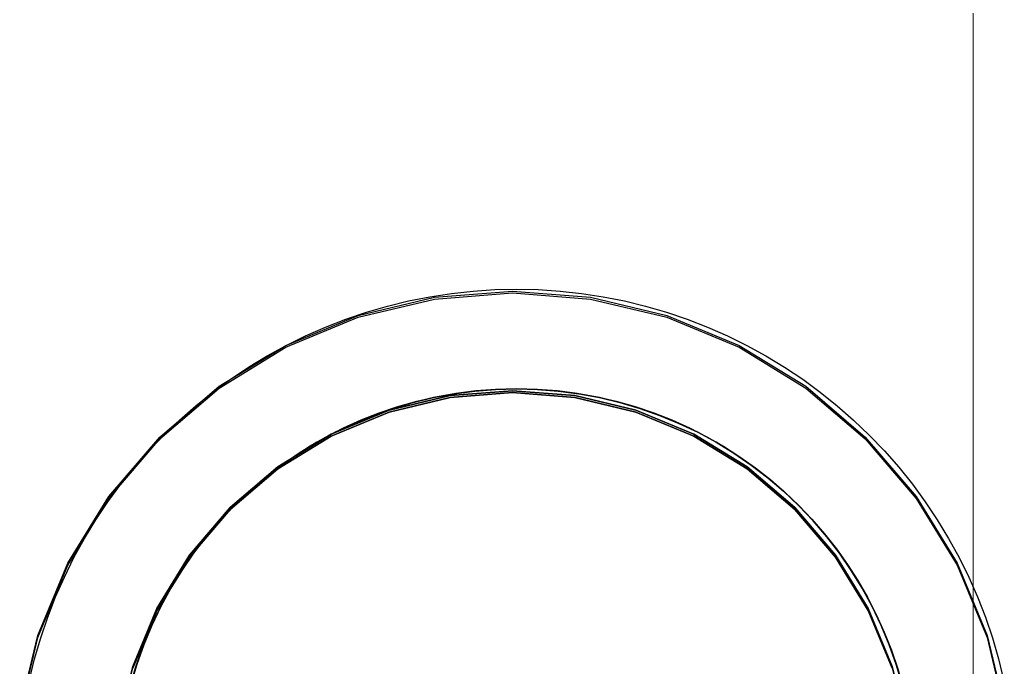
# Model space of a CAD drawing. Header units: millimetres. Extents: x 0 to 59350, y 0 to 29700.
# Drawn here: x 13592.71 to 13642.09, y 9392.39 to 9424.86 of the extents above; entities that cross this region are included whole.
import ezdxf

# ---------------------------------------------------------------- set-up
doc = ezdxf.new("R2010")
doc.units = ezdxf.units.MM
doc.layers.add('Slab', color=7, linetype='Continuous', lineweight=50)
doc.layers.add('Standard', color=7, linetype='Continuous', lineweight=25)

msp = doc.modelspace()

# ---------------------------------------------------------------- linework, layer by layer
at = {"layer": 'Slab', "color": 7, "linetype": 'Continuous', "lineweight": -3}
for p, q in [((13613.488, 9410.95), (13617.399, 9411.257)), ((13613.488, 9410.95), (13617.399, 9411.257)), ((13614.337, 9411.139), (13615.422, 9411.257)), ((13614.337, 9411.139), (13615.422, 9411.257)), ((13614.337, 9411.139), (13615.422, 9411.257)), ((13614.337, 9411.139), (13615.422, 9411.257)), ((13615.422, 9411.257), (13616.51, 9411.329)), ((13615.422, 9411.257), (13616.51, 9411.329)), ((13615.422, 9411.257), (13616.51, 9411.329)), ((13615.422, 9411.257), (13616.51, 9411.329)), ((13616.51, 9411.329), (13617.601, 9411.352)), ((13616.51, 9411.329), (13617.601, 9411.352)), ((13616.51, 9411.329), (13617.601, 9411.352)), ((13616.51, 9411.329), (13617.601, 9411.352)), ((13617.399, 9411.257), (13621.31, 9410.95)), ((13617.399, 9411.257), (13621.31, 9410.95)), ((13617.601, 9411.352), (13618.691, 9411.329)), ((13617.601, 9411.352), (13618.691, 9411.329)), ((13617.601, 9411.352), (13618.691, 9411.329)), ((13617.601, 9411.352), (13618.691, 9411.329)), ((13618.691, 9411.329), (13619.78, 9411.257)), ((13618.691, 9411.329), (13619.78, 9411.257)), ((13618.691, 9411.329), (13619.78, 9411.257)), ((13618.691, 9411.329), (13619.78, 9411.257)), ((13619.78, 9411.257), (13620.864, 9411.139)), ((13619.78, 9411.257), (13620.864, 9411.139)), ((13619.78, 9411.257), (13620.864, 9411.139)), ((13619.78, 9411.257), (13620.864, 9411.139)), ((13609.674, 9410.034), (13613.488, 9410.95)), ((13609.674, 9410.034), (13613.488, 9410.95)), ((13609.674, 9409.939), (13613.488, 9410.855)), ((13609.674, 9409.939), (13613.488, 9410.855)), ((13611.13, 9410.501), (13612.19, 9410.76)), ((13611.13, 9410.501), (13612.19, 9410.76)), ((13611.13, 9410.501), (13612.19, 9410.76)), ((13611.13, 9410.501), (13612.19, 9410.76)), ((13612.19, 9410.76), (13613.259, 9410.973)), ((13612.19, 9410.76), (13613.259, 9410.973)), ((13612.19, 9410.76), (13613.259, 9410.973)), ((13612.19, 9410.76), (13613.259, 9410.973)), ((13613.259, 9410.973), (13614.337, 9411.139)), ((13613.259, 9410.973), (13614.337, 9411.139)), ((13613.259, 9410.973), (13614.337, 9411.139)), ((13613.259, 9410.973), (13614.337, 9411.139)), ((13613.488, 9410.855), (13617.399, 9411.163)), ((13613.488, 9410.855), (13617.399, 9411.163)), ((13617.399, 9411.163), (13621.31, 9410.855)), ((13617.399, 9411.163), (13621.31, 9410.855)), ((13620.864, 9411.139), (13621.942, 9410.973)), ((13620.864, 9411.139), (13621.942, 9410.973)), ((13620.864, 9411.139), (13621.942, 9410.973)), ((13620.864, 9411.139), (13621.942, 9410.973)), ((13621.31, 9410.95), (13625.125, 9410.034)), ((13621.31, 9410.95), (13625.125, 9410.034)), ((13621.31, 9410.855), (13625.125, 9409.939)), ((13621.31, 9410.855), (13625.125, 9409.939)), ((13621.942, 9410.973), (13623.012, 9410.76)), ((13621.942, 9410.973), (13623.012, 9410.76)), ((13621.942, 9410.973), (13623.012, 9410.76)), ((13621.942, 9410.973), (13623.012, 9410.76)), ((13623.012, 9410.76), (13624.071, 9410.501)), ((13623.012, 9410.76), (13624.071, 9410.501)), ((13623.012, 9410.76), (13624.071, 9410.501)), ((13623.012, 9410.76), (13624.071, 9410.501)), ((13610.083, 9410.195), (13611.13, 9410.501)), ((13610.083, 9410.195), (13611.13, 9410.501)), ((13610.083, 9410.195), (13611.13, 9410.501)), ((13610.083, 9410.195), (13611.13, 9410.501)), ((13624.071, 9410.501), (13625.118, 9410.195)), ((13624.071, 9410.501), (13625.118, 9410.195)), ((13624.071, 9410.501), (13625.118, 9410.195)), ((13624.071, 9410.501), (13625.118, 9410.195)), ((13606.049, 9408.533), (13609.674, 9410.034)), ((13606.049, 9408.533), (13609.674, 9410.034)), ((13606.049, 9408.438), (13609.674, 9409.939)), ((13606.049, 9408.438), (13609.674, 9409.939)), ((13608.034, 9409.449), (13609.05, 9409.845)), ((13608.034, 9409.449), (13609.05, 9409.845)), ((13608.034, 9409.449), (13609.05, 9409.845)), ((13608.034, 9409.449), (13609.05, 9409.845)), ((13609.05, 9409.845), (13610.083, 9410.195)), ((13609.05, 9409.845), (13610.083, 9410.195)), ((13609.05, 9409.845), (13610.083, 9410.195)), ((13609.05, 9409.845), (13610.083, 9410.195)), ((13625.118, 9410.195), (13626.151, 9409.845)), ((13625.118, 9410.195), (13626.151, 9409.845)), ((13625.118, 9410.195), (13626.151, 9409.845)), ((13625.118, 9410.195), (13626.151, 9409.845)), ((13625.125, 9410.034), (13628.749, 9408.533)), ((13625.125, 9410.034), (13628.749, 9408.533)), ((13625.125, 9409.939), (13628.749, 9408.438)), ((13625.125, 9409.939), (13628.749, 9408.438)), ((13626.151, 9409.845), (13627.168, 9409.449)), ((13626.151, 9409.845), (13627.168, 9409.449)), ((13626.151, 9409.845), (13627.168, 9409.449)), ((13626.151, 9409.845), (13627.168, 9409.449)), ((13607.035, 9409.01), (13608.034, 9409.449)), ((13607.035, 9409.01), (13608.034, 9409.449)), ((13607.035, 9409.01), (13608.034, 9409.449)), ((13607.035, 9409.01), (13608.034, 9409.449)), ((13627.168, 9409.449), (13628.166, 9409.01)), ((13627.168, 9409.449), (13628.166, 9409.01)), ((13627.168, 9409.449), (13628.166, 9409.01)), ((13627.168, 9409.449), (13628.166, 9409.01)), ((13606.057, 9408.528), (13607.035, 9409.01)), ((13606.057, 9408.528), (13607.035, 9409.01)), ((13606.057, 9408.528), (13607.035, 9409.01)), ((13606.057, 9408.528), (13607.035, 9409.01)), ((13628.166, 9409.01), (13629.144, 9408.528)), ((13628.166, 9409.01), (13629.144, 9408.528)), ((13628.166, 9409.01), (13629.144, 9408.528)), ((13628.166, 9409.01), (13629.144, 9408.528)), ((13602.705, 9406.483), (13606.049, 9408.533)), ((13602.705, 9406.483), (13606.049, 9408.533)), ((13602.705, 9406.388), (13606.049, 9408.438)), ((13602.705, 9406.388), (13606.049, 9408.438)), ((13605.101, 9408.003), (13606.057, 9408.528)), ((13605.101, 9408.003), (13606.057, 9408.528)), ((13605.101, 9408.003), (13606.057, 9408.528)), ((13605.101, 9408.003), (13606.057, 9408.528)), ((13628.749, 9408.533), (13632.094, 9406.483)), ((13628.749, 9408.533), (13632.094, 9406.483)), ((13628.749, 9408.438), (13632.094, 9406.388)), ((13628.749, 9408.438), (13632.094, 9406.388)), ((13629.144, 9408.528), (13630.101, 9408.003)), ((13629.144, 9408.528), (13630.101, 9408.003)), ((13629.144, 9408.528), (13630.101, 9408.003)), ((13629.144, 9408.528), (13630.101, 9408.003)), ((13604.168, 9407.437), (13605.101, 9408.003)), ((13604.168, 9407.437), (13605.101, 9408.003)), ((13604.168, 9407.437), (13605.101, 9408.003)), ((13604.168, 9407.437), (13605.101, 9408.003)), ((13630.101, 9408.003), (13631.033, 9407.437)), ((13630.101, 9408.003), (13631.033, 9407.437)), ((13630.101, 9408.003), (13631.033, 9407.437)), ((13630.101, 9408.003), (13631.033, 9407.437)), ((13603.261, 9406.831), (13604.168, 9407.437)), ((13603.261, 9406.831), (13604.168, 9407.437)), ((13603.261, 9406.831), (13604.168, 9407.437)), ((13603.261, 9406.831), (13604.168, 9407.437)), ((13631.033, 9407.437), (13631.94, 9406.831)), ((13631.033, 9407.437), (13631.94, 9406.831)), ((13631.033, 9407.437), (13631.94, 9406.831)), ((13631.033, 9407.437), (13631.94, 9406.831)), ((13602.382, 9406.186), (13603.261, 9406.831)), ((13602.382, 9406.186), (13603.261, 9406.831)), ((13602.382, 9406.186), (13603.261, 9406.831)), ((13602.382, 9406.186), (13603.261, 9406.831)), ((13631.94, 9406.831), (13632.82, 9406.186)), ((13631.94, 9406.831), (13632.82, 9406.186)), ((13631.94, 9406.831), (13632.82, 9406.186)), ((13631.94, 9406.831), (13632.82, 9406.186)), ((13599.721, 9403.935), (13602.705, 9406.483)), ((13599.721, 9403.935), (13602.705, 9406.483)), ((13599.721, 9403.84), (13602.705, 9406.388)), ((13599.721, 9403.84), (13602.705, 9406.388)), ((13617.399, 9406.257), (13614.27, 9406.011)), ((13614.27, 9406.011), (13617.399, 9406.257)), ((13616.554, 9406.325), (13615.51, 9406.243)), ((13615.51, 9406.243), (13616.554, 9406.325)), ((13615.51, 9406.243), (13616.554, 9406.325)), ((13616.554, 9406.325), (13615.51, 9406.243)), ((13615.51, 9406.243), (13616.554, 9406.325)), ((13616.554, 9406.325), (13615.51, 9406.243)), ((13617.601, 9406.352), (13616.554, 9406.325)), ((13616.554, 9406.325), (13617.601, 9406.352)), ((13616.554, 9406.325), (13617.601, 9406.352)), ((13617.601, 9406.352), (13616.554, 9406.325)), ((13616.554, 9406.325), (13617.601, 9406.352)), ((13617.601, 9406.352), (13616.554, 9406.325)), ((13620.528, 9406.011), (13617.399, 9406.257)), ((13617.399, 9406.257), (13620.528, 9406.011)), ((13618.647, 9406.325), (13617.601, 9406.352)), ((13617.601, 9406.352), (13618.647, 9406.325)), ((13617.601, 9406.352), (13618.647, 9406.325)), ((13618.647, 9406.325), (13617.601, 9406.352)), ((13617.601, 9406.352), (13618.647, 9406.325)), ((13618.647, 9406.325), (13617.601, 9406.352)), ((13619.691, 9406.243), (13618.647, 9406.325)), ((13618.647, 9406.325), (13619.691, 9406.243)), ((13618.647, 9406.325), (13619.691, 9406.243)), ((13619.691, 9406.243), (13618.647, 9406.325)), ((13618.647, 9406.325), (13619.691, 9406.243)), ((13619.691, 9406.243), (13618.647, 9406.325)), ((13632.094, 9406.483), (13635.077, 9403.935)), ((13632.094, 9406.483), (13635.077, 9403.935)), ((13632.094, 9406.388), (13635.077, 9403.84)), ((13632.094, 9406.388), (13635.077, 9403.84)), ((13601.531, 9405.504), (13602.382, 9406.186)), ((13601.531, 9405.504), (13602.382, 9406.186)), ((13601.531, 9405.504), (13602.382, 9406.186)), ((13601.531, 9405.504), (13602.382, 9406.186)), ((13614.27, 9406.011), (13611.219, 9405.278)), ((13611.219, 9405.278), (13614.27, 9406.011)), ((13614.27, 9405.916), (13611.219, 9405.184)), ((13611.219, 9405.184), (13614.27, 9405.916)), ((13613.442, 9405.915), (13612.424, 9405.671)), ((13612.424, 9405.671), (13613.442, 9405.915)), ((13612.424, 9405.671), (13613.442, 9405.915)), ((13613.442, 9405.915), (13612.424, 9405.671)), ((13612.424, 9405.671), (13613.442, 9405.915)), ((13613.442, 9405.915), (13612.424, 9405.671)), ((13614.472, 9406.106), (13613.442, 9405.915)), ((13613.442, 9405.915), (13614.472, 9406.106)), ((13613.442, 9405.915), (13614.472, 9406.106)), ((13614.472, 9406.106), (13613.442, 9405.915)), ((13613.442, 9405.915), (13614.472, 9406.106)), ((13614.472, 9406.106), (13613.442, 9405.915)), ((13617.399, 9406.163), (13614.27, 9405.916)), ((13614.27, 9405.916), (13617.399, 9406.163)), ((13615.51, 9406.243), (13614.472, 9406.106)), ((13614.472, 9406.106), (13615.51, 9406.243)), ((13614.472, 9406.106), (13615.51, 9406.243)), ((13615.51, 9406.243), (13614.472, 9406.106)), ((13614.472, 9406.106), (13615.51, 9406.243)), ((13615.51, 9406.243), (13614.472, 9406.106)), ((13620.528, 9405.916), (13617.399, 9406.163)), ((13617.399, 9406.163), (13620.528, 9405.916)), ((13620.729, 9406.106), (13619.691, 9406.243)), ((13619.691, 9406.243), (13620.729, 9406.106)), ((13619.691, 9406.243), (13620.729, 9406.106)), ((13620.729, 9406.106), (13619.691, 9406.243)), ((13619.691, 9406.243), (13620.729, 9406.106)), ((13620.729, 9406.106), (13619.691, 9406.243)), ((13623.58, 9405.278), (13620.528, 9406.011)), ((13620.528, 9406.011), (13623.58, 9405.278)), ((13623.58, 9405.184), (13620.528, 9405.916)), ((13620.528, 9405.916), (13623.58, 9405.184)), ((13621.759, 9405.915), (13620.729, 9406.106)), ((13620.729, 9406.106), (13621.759, 9405.915)), ((13620.729, 9406.106), (13621.759, 9405.915)), ((13621.759, 9405.915), (13620.729, 9406.106)), ((13620.729, 9406.106), (13621.759, 9405.915)), ((13621.759, 9405.915), (13620.729, 9406.106)), ((13622.777, 9405.671), (13621.759, 9405.915)), ((13621.759, 9405.915), (13622.777, 9405.671)), ((13621.759, 9405.915), (13622.777, 9405.671)), ((13622.777, 9405.671), (13621.759, 9405.915)), ((13621.759, 9405.915), (13622.777, 9405.671)), ((13622.777, 9405.671), (13621.759, 9405.915)), ((13632.82, 9406.186), (13633.67, 9405.504)), ((13632.82, 9406.186), (13633.67, 9405.504)), ((13632.82, 9406.186), (13633.67, 9405.504)), ((13632.82, 9406.186), (13633.67, 9405.504)), ((13600.711, 9404.784), (13601.531, 9405.504)), ((13600.711, 9404.784), (13601.531, 9405.504)), ((13600.711, 9404.784), (13601.531, 9405.504)), ((13600.711, 9404.784), (13601.531, 9405.504)), ((13611.219, 9405.278), (13608.319, 9404.077)), ((13608.319, 9404.077), (13611.219, 9405.278)), ((13611.42, 9405.374), (13610.433, 9405.024)), ((13610.433, 9405.024), (13611.42, 9405.374)), ((13610.433, 9405.024), (13611.42, 9405.374)), ((13611.42, 9405.374), (13610.433, 9405.024)), ((13610.433, 9405.024), (13611.42, 9405.374)), ((13611.42, 9405.374), (13610.433, 9405.024)), ((13612.424, 9405.671), (13611.42, 9405.374)), ((13611.42, 9405.374), (13612.424, 9405.671)), ((13611.42, 9405.374), (13612.424, 9405.671)), ((13612.424, 9405.671), (13611.42, 9405.374)), ((13611.42, 9405.374), (13612.424, 9405.671)), ((13612.424, 9405.671), (13611.42, 9405.374)), ((13623.781, 9405.374), (13622.777, 9405.671)), ((13622.777, 9405.671), (13623.781, 9405.374)), ((13622.777, 9405.671), (13623.781, 9405.374)), ((13623.781, 9405.374), (13622.777, 9405.671)), ((13622.777, 9405.671), (13623.781, 9405.374)), ((13623.781, 9405.374), (13622.777, 9405.671)), ((13626.479, 9404.077), (13623.58, 9405.278)), ((13623.58, 9405.278), (13626.479, 9404.077)), ((13624.768, 9405.024), (13623.781, 9405.374)), ((13623.781, 9405.374), (13624.768, 9405.024)), ((13623.781, 9405.374), (13624.768, 9405.024)), ((13624.768, 9405.024), (13623.781, 9405.374)), ((13623.781, 9405.374), (13624.768, 9405.024)), ((13624.768, 9405.024), (13623.781, 9405.374)), ((13633.67, 9405.504), (13634.49, 9404.784)), ((13633.67, 9405.504), (13634.49, 9404.784)), ((13633.67, 9405.504), (13634.49, 9404.784)), ((13633.67, 9405.504), (13634.49, 9404.784)), ((13599.923, 9404.03), (13600.711, 9404.784)), ((13599.923, 9404.03), (13600.711, 9404.784)), ((13599.923, 9404.03), (13600.711, 9404.784)), ((13599.923, 9404.03), (13600.711, 9404.784)), ((13611.219, 9405.184), (13608.319, 9403.983)), ((13608.319, 9403.983), (13611.219, 9405.184)), ((13610.433, 9405.024), (13609.466, 9404.623)), ((13609.466, 9404.623), (13610.433, 9405.024)), ((13609.466, 9404.623), (13610.433, 9405.024)), ((13610.433, 9405.024), (13609.466, 9404.623)), ((13609.466, 9404.623), (13610.433, 9405.024)), ((13610.433, 9405.024), (13609.466, 9404.623)), ((13626.479, 9403.983), (13623.58, 9405.184)), ((13623.58, 9405.184), (13626.479, 9403.983)), ((13625.735, 9404.623), (13624.768, 9405.024)), ((13624.768, 9405.024), (13625.735, 9404.623)), ((13624.768, 9405.024), (13625.735, 9404.623)), ((13625.735, 9404.623), (13624.768, 9405.024)), ((13624.768, 9405.024), (13625.735, 9404.623)), ((13625.735, 9404.623), (13624.768, 9405.024)), ((13634.49, 9404.784), (13635.278, 9404.03)), ((13634.49, 9404.784), (13635.278, 9404.03)), ((13634.49, 9404.784), (13635.278, 9404.03)), ((13634.49, 9404.784), (13635.278, 9404.03)), ((13609.466, 9404.623), (13608.521, 9404.173)), ((13608.521, 9404.173), (13609.466, 9404.623)), ((13608.521, 9404.173), (13609.466, 9404.623)), ((13609.466, 9404.623), (13608.521, 9404.173)), ((13608.521, 9404.173), (13609.466, 9404.623)), ((13609.466, 9404.623), (13608.521, 9404.173)), ((13626.68, 9404.173), (13625.735, 9404.623)), ((13625.735, 9404.623), (13626.68, 9404.173)), ((13625.735, 9404.623), (13626.68, 9404.173)), ((13626.68, 9404.173), (13625.735, 9404.623)), ((13625.735, 9404.623), (13626.68, 9404.173)), ((13626.68, 9404.173), (13625.735, 9404.623)), ((13597.174, 9400.952), (13599.721, 9403.935)), ((13597.174, 9400.952), (13599.721, 9403.935)), ((13597.174, 9400.857), (13599.721, 9403.84)), ((13597.174, 9400.857), (13599.721, 9403.84)), ((13599.169, 9403.242), (13599.923, 9404.03)), ((13599.169, 9403.242), (13599.923, 9404.03)), ((13599.169, 9403.242), (13599.923, 9404.03)), ((13599.169, 9403.242), (13599.923, 9404.03)), ((13608.319, 9404.077), (13605.643, 9402.438)), ((13605.643, 9402.438), (13608.319, 9404.077)), ((13608.319, 9403.983), (13605.643, 9402.343)), ((13605.643, 9402.343), (13608.319, 9403.983)), ((13608.521, 9404.173), (13607.601, 9403.673)), ((13607.601, 9403.673), (13608.521, 9404.173)), ((13607.601, 9403.673), (13608.521, 9404.173)), ((13608.521, 9404.173), (13607.601, 9403.673)), ((13607.601, 9403.673), (13608.521, 9404.173)), ((13608.521, 9404.173), (13607.601, 9403.673)), ((13629.155, 9402.438), (13626.479, 9404.077)), ((13626.479, 9404.077), (13629.155, 9402.438)), ((13629.155, 9402.343), (13626.479, 9403.983)), ((13626.479, 9403.983), (13629.155, 9402.343)), ((13627.601, 9403.673), (13626.68, 9404.173)), ((13626.68, 9404.173), (13627.601, 9403.673)), ((13626.68, 9404.173), (13627.601, 9403.673)), ((13627.601, 9403.673), (13626.68, 9404.173)), ((13626.68, 9404.173), (13627.601, 9403.673)), ((13627.601, 9403.673), (13626.68, 9404.173)), ((13635.077, 9403.935), (13637.625, 9400.952)), ((13635.077, 9403.935), (13637.625, 9400.952)), ((13635.077, 9403.84), (13637.625, 9400.857)), ((13635.077, 9403.84), (13637.625, 9400.857)), ((13635.278, 9404.03), (13636.033, 9403.242)), ((13635.278, 9404.03), (13636.033, 9403.242)), ((13635.278, 9404.03), (13636.033, 9403.242)), ((13635.278, 9404.03), (13636.033, 9403.242)), ((13607.601, 9403.673), (13606.708, 9403.126)), ((13606.708, 9403.126), (13607.601, 9403.673)), ((13606.708, 9403.126), (13607.601, 9403.673)), ((13607.601, 9403.673), (13606.708, 9403.126)), ((13606.708, 9403.126), (13607.601, 9403.673)), ((13607.601, 9403.673), (13606.708, 9403.126)), ((13628.493, 9403.126), (13627.601, 9403.673)), ((13627.601, 9403.673), (13628.493, 9403.126)), ((13627.601, 9403.673), (13628.493, 9403.126)), ((13628.493, 9403.126), (13627.601, 9403.673)), ((13627.601, 9403.673), (13628.493, 9403.126)), ((13628.493, 9403.126), (13627.601, 9403.673)), ((13598.45, 9402.422), (13599.169, 9403.242)), ((13598.45, 9402.422), (13599.169, 9403.242)), ((13598.45, 9402.422), (13599.169, 9403.242)), ((13598.45, 9402.422), (13599.169, 9403.242)), ((13606.708, 9403.126), (13605.845, 9402.533)), ((13605.845, 9402.533), (13606.708, 9403.126)), ((13605.845, 9402.533), (13606.708, 9403.126)), ((13606.708, 9403.126), (13605.845, 9402.533)), ((13605.845, 9402.533), (13606.708, 9403.126)), ((13606.708, 9403.126), (13605.845, 9402.533)), ((13629.356, 9402.533), (13628.493, 9403.126)), ((13628.493, 9403.126), (13629.356, 9402.533)), ((13628.493, 9403.126), (13629.356, 9402.533)), ((13629.356, 9402.533), (13628.493, 9403.126)), ((13628.493, 9403.126), (13629.356, 9402.533)), ((13629.356, 9402.533), (13628.493, 9403.126)), ((13636.033, 9403.242), (13636.752, 9402.422)), ((13636.033, 9403.242), (13636.752, 9402.422)), ((13636.033, 9403.242), (13636.752, 9402.422)), ((13636.033, 9403.242), (13636.752, 9402.422)), ((13597.767, 9401.572), (13598.45, 9402.422)), ((13597.767, 9401.572), (13598.45, 9402.422)), ((13597.767, 9401.572), (13598.45, 9402.422)), ((13597.767, 9401.572), (13598.45, 9402.422)), ((13605.643, 9402.438), (13603.257, 9400.399)), ((13603.257, 9400.399), (13605.643, 9402.438)), ((13605.643, 9402.343), (13603.257, 9400.305)), ((13603.257, 9400.305), (13605.643, 9402.343)), ((13605.845, 9402.533), (13605.014, 9401.895)), ((13605.014, 9401.895), (13605.845, 9402.533)), ((13605.014, 9401.895), (13605.845, 9402.533)), ((13605.845, 9402.533), (13605.014, 9401.895)), ((13605.014, 9401.895), (13605.845, 9402.533)), ((13605.845, 9402.533), (13605.014, 9401.895)), ((13631.541, 9400.399), (13629.155, 9402.438)), ((13629.155, 9402.438), (13631.541, 9400.399)), ((13631.541, 9400.305), (13629.155, 9402.343)), ((13629.155, 9402.343), (13631.541, 9400.305)), ((13630.187, 9401.895), (13629.356, 9402.533)), ((13629.356, 9402.533), (13630.187, 9401.895)), ((13629.356, 9402.533), (13630.187, 9401.895)), ((13630.187, 9401.895), (13629.356, 9402.533)), ((13629.356, 9402.533), (13630.187, 9401.895)), ((13630.187, 9401.895), (13629.356, 9402.533)), ((13636.752, 9402.422), (13637.434, 9401.572)), ((13636.752, 9402.422), (13637.434, 9401.572)), ((13636.752, 9402.422), (13637.434, 9401.572)), ((13636.752, 9402.422), (13637.434, 9401.572)), ((13605.014, 9401.895), (13604.218, 9401.215)), ((13604.218, 9401.215), (13605.014, 9401.895)), ((13604.218, 9401.215), (13605.014, 9401.895)), ((13605.014, 9401.895), (13604.218, 9401.215)), ((13604.218, 9401.215), (13605.014, 9401.895)), ((13605.014, 9401.895), (13604.218, 9401.215)), ((13630.983, 9401.215), (13630.187, 9401.895)), ((13630.187, 9401.895), (13630.983, 9401.215)), ((13630.187, 9401.895), (13630.983, 9401.215)), ((13630.983, 9401.215), (13630.187, 9401.895)), ((13630.187, 9401.895), (13630.983, 9401.215)), ((13630.983, 9401.215), (13630.187, 9401.895)), ((13597.122, 9400.692), (13597.767, 9401.572)), ((13597.122, 9400.692), (13597.767, 9401.572)), ((13597.122, 9400.692), (13597.767, 9401.572)), ((13597.122, 9400.692), (13597.767, 9401.572)), ((13637.434, 9401.572), (13638.079, 9400.692)), ((13637.434, 9401.572), (13638.079, 9400.692)), ((13637.434, 9401.572), (13638.079, 9400.692)), ((13637.434, 9401.572), (13638.079, 9400.692)), ((13595.124, 9397.607), (13597.174, 9400.952)), ((13595.124, 9397.607), (13597.174, 9400.952)), ((13595.124, 9397.512), (13597.174, 9400.857)), ((13595.124, 9397.512), (13597.174, 9400.857)), ((13604.218, 9401.215), (13603.458, 9400.495)), ((13603.458, 9400.495), (13604.218, 9401.215)), ((13603.458, 9400.495), (13604.218, 9401.215)), ((13604.218, 9401.215), (13603.458, 9400.495)), ((13603.458, 9400.495), (13604.218, 9401.215)), ((13604.218, 9401.215), (13603.458, 9400.495)), ((13631.743, 9400.495), (13630.983, 9401.215)), ((13630.983, 9401.215), (13631.743, 9400.495)), ((13630.983, 9401.215), (13631.743, 9400.495)), ((13631.743, 9400.495), (13630.983, 9401.215)), ((13630.983, 9401.215), (13631.743, 9400.495)), ((13631.743, 9400.495), (13630.983, 9401.215)), ((13637.625, 9400.952), (13639.674, 9397.607)), ((13637.625, 9400.952), (13639.674, 9397.607)), ((13637.625, 9400.857), (13639.674, 9397.512)), ((13637.625, 9400.857), (13639.674, 9397.512)), ((13596.516, 9399.785), (13597.122, 9400.692)), ((13596.516, 9399.785), (13597.122, 9400.692)), ((13596.516, 9399.785), (13597.122, 9400.692)), ((13596.516, 9399.785), (13597.122, 9400.692)), ((13603.257, 9400.399), (13601.219, 9398.013)), ((13601.219, 9398.013), (13603.257, 9400.399)), ((13603.458, 9400.495), (13602.738, 9399.735)), ((13602.738, 9399.735), (13603.458, 9400.495)), ((13602.738, 9399.735), (13603.458, 9400.495)), ((13603.458, 9400.495), (13602.738, 9399.735)), ((13602.738, 9399.735), (13603.458, 9400.495)), ((13603.458, 9400.495), (13602.738, 9399.735)), ((13633.58, 9398.013), (13631.541, 9400.399)), ((13631.541, 9400.399), (13633.58, 9398.013)), ((13632.464, 9399.735), (13631.743, 9400.495)), ((13631.743, 9400.495), (13632.464, 9399.735)), ((13631.743, 9400.495), (13632.464, 9399.735)), ((13632.464, 9399.735), (13631.743, 9400.495)), ((13631.743, 9400.495), (13632.464, 9399.735)), ((13632.464, 9399.735), (13631.743, 9400.495)), ((13638.079, 9400.692), (13638.685, 9399.785)), ((13638.079, 9400.692), (13638.685, 9399.785)), ((13638.079, 9400.692), (13638.685, 9399.785)), ((13638.079, 9400.692), (13638.685, 9399.785)), ((13603.257, 9400.305), (13601.219, 9397.918)), ((13601.219, 9397.918), (13603.257, 9400.305)), ((13633.58, 9397.918), (13631.541, 9400.305)), ((13631.541, 9400.305), (13633.58, 9397.918)), ((13595.95, 9398.852), (13596.516, 9399.785)), ((13595.95, 9398.852), (13596.516, 9399.785)), ((13595.95, 9398.852), (13596.516, 9399.785)), ((13595.95, 9398.852), (13596.516, 9399.785)), ((13602.738, 9399.735), (13602.058, 9398.939)), ((13602.058, 9398.939), (13602.738, 9399.735)), ((13602.058, 9398.939), (13602.738, 9399.735)), ((13602.738, 9399.735), (13602.058, 9398.939)), ((13602.058, 9398.939), (13602.738, 9399.735)), ((13602.738, 9399.735), (13602.058, 9398.939)), ((13633.144, 9398.939), (13632.464, 9399.735)), ((13632.464, 9399.735), (13633.144, 9398.939)), ((13632.464, 9399.735), (13633.144, 9398.939)), ((13633.144, 9398.939), (13632.464, 9399.735)), ((13632.464, 9399.735), (13633.144, 9398.939)), ((13633.144, 9398.939), (13632.464, 9399.735)), ((13638.685, 9399.785), (13639.251, 9398.852)), ((13638.685, 9399.785), (13639.251, 9398.852)), ((13638.685, 9399.785), (13639.251, 9398.852)), ((13638.685, 9399.785), (13639.251, 9398.852)), ((13595.425, 9397.896), (13595.95, 9398.852)), ((13595.425, 9397.896), (13595.95, 9398.852)), ((13595.425, 9397.896), (13595.95, 9398.852)), ((13595.425, 9397.896), (13595.95, 9398.852)), ((13602.058, 9398.939), (13601.42, 9398.108)), ((13601.42, 9398.108), (13602.058, 9398.939)), ((13601.42, 9398.108), (13602.058, 9398.939)), ((13602.058, 9398.939), (13601.42, 9398.108)), ((13601.42, 9398.108), (13602.058, 9398.939)), ((13602.058, 9398.939), (13601.42, 9398.108)), ((13633.781, 9398.108), (13633.144, 9398.939)), ((13633.144, 9398.939), (13633.781, 9398.108)), ((13633.144, 9398.939), (13633.781, 9398.108)), ((13633.781, 9398.108), (13633.144, 9398.939)), ((13633.144, 9398.939), (13633.781, 9398.108)), ((13633.781, 9398.108), (13633.144, 9398.939)), ((13639.251, 9398.852), (13639.776, 9397.896)), ((13639.251, 9398.852), (13639.776, 9397.896)), ((13639.251, 9398.852), (13639.776, 9397.896)), ((13639.251, 9398.852), (13639.776, 9397.896)), ((13594.943, 9396.918), (13595.425, 9397.896)), ((13594.943, 9396.918), (13595.425, 9397.896)), ((13594.943, 9396.918), (13595.425, 9397.896)), ((13594.943, 9396.918), (13595.425, 9397.896)), ((13601.219, 9398.013), (13599.579, 9395.337)), ((13599.579, 9395.337), (13601.219, 9398.013)), ((13601.219, 9397.918), (13599.579, 9395.242)), ((13599.579, 9395.242), (13601.219, 9397.918)), ((13601.42, 9398.108), (13600.827, 9397.245)), ((13600.827, 9397.245), (13601.42, 9398.108)), ((13600.827, 9397.245), (13601.42, 9398.108)), ((13601.42, 9398.108), (13600.827, 9397.245)), ((13600.827, 9397.245), (13601.42, 9398.108)), ((13601.42, 9398.108), (13600.827, 9397.245)), ((13635.219, 9395.337), (13633.58, 9398.013)), ((13633.58, 9398.013), (13635.219, 9395.337)), ((13635.219, 9395.242), (13633.58, 9397.918)), ((13633.58, 9397.918), (13635.219, 9395.242)), ((13634.374, 9397.245), (13633.781, 9398.108)), ((13633.781, 9398.108), (13634.374, 9397.245)), ((13633.781, 9398.108), (13634.374, 9397.245)), ((13634.374, 9397.245), (13633.781, 9398.108)), ((13633.781, 9398.108), (13634.374, 9397.245)), ((13634.374, 9397.245), (13633.781, 9398.108)), ((13639.776, 9397.896), (13640.258, 9396.918)), ((13639.776, 9397.896), (13640.258, 9396.918)), ((13639.776, 9397.896), (13640.258, 9396.918)), ((13639.776, 9397.896), (13640.258, 9396.918)), ((13593.623, 9393.983), (13595.124, 9397.607)), ((13593.623, 9393.983), (13595.124, 9397.607)), ((13593.623, 9393.888), (13595.124, 9397.512)), ((13593.623, 9393.888), (13595.124, 9397.512)), ((13639.674, 9397.607), (13641.176, 9393.983)), ((13639.674, 9397.607), (13641.176, 9393.983)), ((13639.674, 9397.512), (13641.176, 9393.888)), ((13639.674, 9397.512), (13641.176, 9393.888)), ((13594.504, 9395.92), (13594.943, 9396.918)), ((13594.504, 9395.92), (13594.943, 9396.918)), ((13594.504, 9395.92), (13594.943, 9396.918)), ((13594.504, 9395.92), (13594.943, 9396.918)), ((13600.827, 9397.245), (13600.28, 9396.352)), ((13600.28, 9396.352), (13600.827, 9397.245)), ((13600.28, 9396.352), (13600.827, 9397.245)), ((13600.827, 9397.245), (13600.28, 9396.352)), ((13600.28, 9396.352), (13600.827, 9397.245)), ((13600.827, 9397.245), (13600.28, 9396.352)), ((13634.921, 9396.352), (13634.374, 9397.245)), ((13634.374, 9397.245), (13634.921, 9396.352)), ((13634.374, 9397.245), (13634.921, 9396.352)), ((13634.921, 9396.352), (13634.374, 9397.245)), ((13634.374, 9397.245), (13634.921, 9396.352)), ((13634.921, 9396.352), (13634.374, 9397.245)), ((13640.258, 9396.918), (13640.698, 9395.92)), ((13640.258, 9396.918), (13640.698, 9395.92)), ((13640.258, 9396.918), (13640.698, 9395.92)), ((13640.258, 9396.918), (13640.698, 9395.92)), ((13594.108, 9394.903), (13594.504, 9395.92)), ((13594.108, 9394.903), (13594.504, 9395.92)), ((13594.108, 9394.903), (13594.504, 9395.92)), ((13594.108, 9394.903), (13594.504, 9395.92)), ((13600.28, 9396.352), (13599.78, 9395.432)), ((13599.78, 9395.432), (13600.28, 9396.352)), ((13599.78, 9395.432), (13600.28, 9396.352)), ((13600.28, 9396.352), (13599.78, 9395.432)), ((13599.78, 9395.432), (13600.28, 9396.352)), ((13600.28, 9396.352), (13599.78, 9395.432)), ((13635.421, 9395.432), (13634.921, 9396.352)), ((13634.921, 9396.352), (13635.421, 9395.432)), ((13634.921, 9396.352), (13635.421, 9395.432)), ((13635.421, 9395.432), (13634.921, 9396.352)), ((13634.921, 9396.352), (13635.421, 9395.432)), ((13635.421, 9395.432), (13634.921, 9396.352)), ((13640.698, 9395.92), (13641.093, 9394.903)), ((13640.698, 9395.92), (13641.093, 9394.903)), ((13640.698, 9395.92), (13641.093, 9394.903)), ((13640.698, 9395.92), (13641.093, 9394.903)), ((13599.78, 9395.432), (13599.33, 9394.487)), ((13599.33, 9394.487), (13599.78, 9395.432)), ((13599.33, 9394.487), (13599.78, 9395.432)), ((13599.78, 9395.432), (13599.33, 9394.487)), ((13599.33, 9394.487), (13599.78, 9395.432)), ((13599.78, 9395.432), (13599.33, 9394.487)), ((13635.872, 9394.487), (13635.421, 9395.432)), ((13635.421, 9395.432), (13635.872, 9394.487)), ((13635.421, 9395.432), (13635.872, 9394.487)), ((13635.872, 9394.487), (13635.421, 9395.432)), ((13635.421, 9395.432), (13635.872, 9394.487)), ((13635.872, 9394.487), (13635.421, 9395.432)), ((13593.758, 9393.87), (13594.108, 9394.903)), ((13593.758, 9393.87), (13594.108, 9394.903)), ((13593.758, 9393.87), (13594.108, 9394.903)), ((13593.758, 9393.87), (13594.108, 9394.903)), ((13599.579, 9395.337), (13598.378, 9392.438)), ((13598.378, 9392.438), (13599.579, 9395.337)), ((13599.579, 9395.242), (13598.378, 9392.343)), ((13598.378, 9392.343), (13599.579, 9395.242)), ((13636.42, 9392.438), (13635.219, 9395.337)), ((13635.219, 9395.337), (13636.42, 9392.438)), ((13636.42, 9392.343), (13635.219, 9395.242)), ((13635.219, 9395.242), (13636.42, 9392.343)), ((13641.093, 9394.903), (13641.444, 9393.87)), ((13641.093, 9394.903), (13641.444, 9393.87)), ((13641.093, 9394.903), (13641.444, 9393.87)), ((13641.093, 9394.903), (13641.444, 9393.87)), ((13599.33, 9394.487), (13598.929, 9393.52)), ((13598.929, 9393.52), (13599.33, 9394.487)), ((13598.929, 9393.52), (13599.33, 9394.487)), ((13599.33, 9394.487), (13598.929, 9393.52)), ((13598.929, 9393.52), (13599.33, 9394.487)), ((13599.33, 9394.487), (13598.929, 9393.52)), ((13636.272, 9393.52), (13635.872, 9394.487)), ((13635.872, 9394.487), (13636.272, 9393.52)), ((13635.872, 9394.487), (13636.272, 9393.52)), ((13636.272, 9393.52), (13635.872, 9394.487)), ((13635.872, 9394.487), (13636.272, 9393.52)), ((13636.272, 9393.52), (13635.872, 9394.487)), ((13592.707, 9390.168), (13593.623, 9393.983)), ((13592.707, 9390.168), (13593.623, 9393.983)), ((13641.176, 9393.983), (13642.091, 9390.168)), ((13641.176, 9393.983), (13642.091, 9390.168)), ((13592.707, 9390.073), (13593.623, 9393.888)), ((13592.707, 9390.073), (13593.623, 9393.888)), ((13593.452, 9392.823), (13593.758, 9393.87)), ((13593.452, 9392.823), (13593.758, 9393.87)), ((13593.452, 9392.823), (13593.758, 9393.87)), ((13593.452, 9392.823), (13593.758, 9393.87)), ((13598.929, 9393.52), (13598.579, 9392.533)), ((13598.579, 9392.533), (13598.929, 9393.52)), ((13598.579, 9392.533), (13598.929, 9393.52)), ((13598.929, 9393.52), (13598.579, 9392.533)), ((13598.579, 9392.533), (13598.929, 9393.52)), ((13598.929, 9393.52), (13598.579, 9392.533)), ((13636.622, 9392.533), (13636.272, 9393.52)), ((13636.272, 9393.52), (13636.622, 9392.533)), ((13636.272, 9393.52), (13636.622, 9392.533)), ((13636.622, 9392.533), (13636.272, 9393.52)), ((13636.272, 9393.52), (13636.622, 9392.533)), ((13636.622, 9392.533), (13636.272, 9393.52)), ((13641.176, 9393.888), (13642.091, 9390.073)), ((13641.176, 9393.888), (13642.091, 9390.073)), ((13641.444, 9393.87), (13641.749, 9392.823)), ((13641.444, 9393.87), (13641.749, 9392.823)), ((13641.444, 9393.87), (13641.749, 9392.823)), ((13641.444, 9393.87), (13641.749, 9392.823)), ((13593.193, 9391.763), (13593.452, 9392.823)), ((13593.193, 9391.763), (13593.452, 9392.823)), ((13593.193, 9391.763), (13593.452, 9392.823)), ((13593.193, 9391.763), (13593.452, 9392.823)), ((13598.378, 9392.438), (13597.645, 9389.386)), ((13597.645, 9389.386), (13598.378, 9392.438)), ((13598.579, 9392.533), (13598.282, 9391.529)), ((13598.282, 9391.529), (13598.579, 9392.533)), ((13598.282, 9391.529), (13598.579, 9392.533)), ((13598.579, 9392.533), (13598.282, 9391.529)), ((13598.282, 9391.529), (13598.579, 9392.533)), ((13598.579, 9392.533), (13598.282, 9391.529)), ((13637.153, 9389.386), (13636.42, 9392.438)), ((13636.42, 9392.438), (13637.153, 9389.386)), ((13636.919, 9391.529), (13636.622, 9392.533)), ((13636.622, 9392.533), (13636.919, 9391.529)), ((13636.622, 9392.533), (13636.919, 9391.529)), ((13636.919, 9391.529), (13636.622, 9392.533)), ((13636.622, 9392.533), (13636.919, 9391.529)), ((13636.919, 9391.529), (13636.622, 9392.533)), ((13641.749, 9392.823), (13642.008, 9391.763)), ((13641.749, 9392.823), (13642.008, 9391.763)), ((13641.749, 9392.823), (13642.008, 9391.763)), ((13641.749, 9392.823), (13642.008, 9391.763))]:
    msp.add_line(p, q, dxfattribs=at)
at = {"layer": 'Slab', "color": 30, "linetype": 'Continuous', "lineweight": -3}
msp.add_circle((13617.601, 9386.366), 20, dxfattribs=at)
at = {"layer": 'Standard', "color": 59, "linetype": 'Continuous', "lineweight": 18}
for p, q in [((13640.501, 12664.616), (13640.489, 9303.107)), ((13640.489, 9303.107), (13640.501, 12664.616))]:
    msp.add_line(p, q, dxfattribs=at)

doc.saveas('drawing.dxf')
